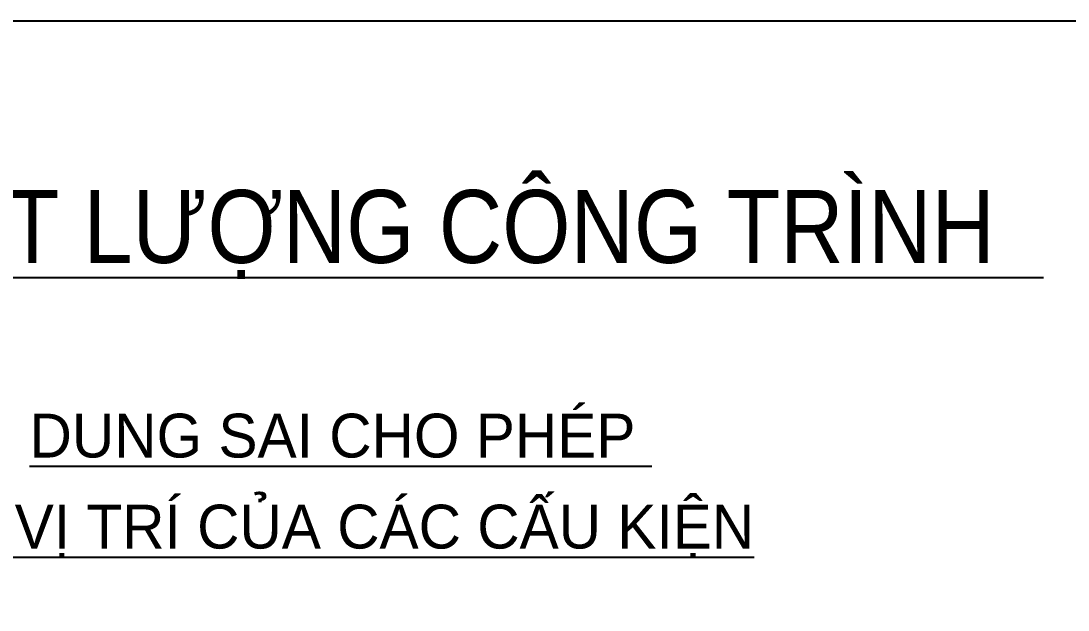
# Model space of a CAD drawing. Header units: millimetres. Extents: x -346728 to 1320345, y -537202 to -385966.
# Drawn here: x 1085321 to 1102735, y -490363 to -480568 of the extents above; entities that cross this region are included whole.
import ezdxf

# ---------------------------------------------------------------- set-up
doc = ezdxf.new("R2010")
doc.units = ezdxf.units.MM
doc.header["$LTSCALE"] = 100
doc.layers.add('TEXT', color=8, linetype='Continuous', lineweight=25)
doc.styles.add('KH', font='Vhhels.ttf')
doc.styles.add('l1', font='VHAVAN.TTF', dxfattribs={"width": 0.8})

# ---------------------------------------------------------------- blocks, each defined once
blk = doc.blocks.new('LVL-KHUNGTEN')
blk.add_lwpolyline([(61073, 41093), (119124, 41093), (119124, 62), (61073, 62)], close=True)
at = {"layer": 'DEFPOINTS'}
blk.add_line((61073, 41093), (119124, 41093), dxfattribs=at)

msp = doc.modelspace()

# ---------------------------------------------------------------- block references
at = {"xscale": 1.339663568069227, "yscale": 1.339663568069227, "zscale": 1.339663568069227}
msp.add_blockref('LVL-KHUNGTEN', (957439.9, -535618.7, -881.1), dxfattribs=at)

# ---------------------------------------------------------------- texts
at = {"layer": 'TEXT', "color": 170, "ltscale": 0.2, "style": 'l1', "width": 0.9}
msp.add_text('%%UbiÖn ph¸p tæ chøc qu¶n lý CHÊT L¦îNG c«ng tr×nh  ', height=1213.276, dxfattribs=at).set_placement((1059720.7, -484592, -881.1))
at = {"layer": 'TEXT', "color": 170, "style": 'KH'}
for s, p in [('%%udung sai cho phÐp ', (1085463.8, -487827.2, -881.1)), ('%%uvÒ vÞ trÝ cña c¸c cÊu kiÖn', (1083645.6, -489340.6, -881.1))]:
    msp.add_text(s, height=729.11, dxfattribs=at).set_placement(p)

doc.saveas('drawing.dxf')
